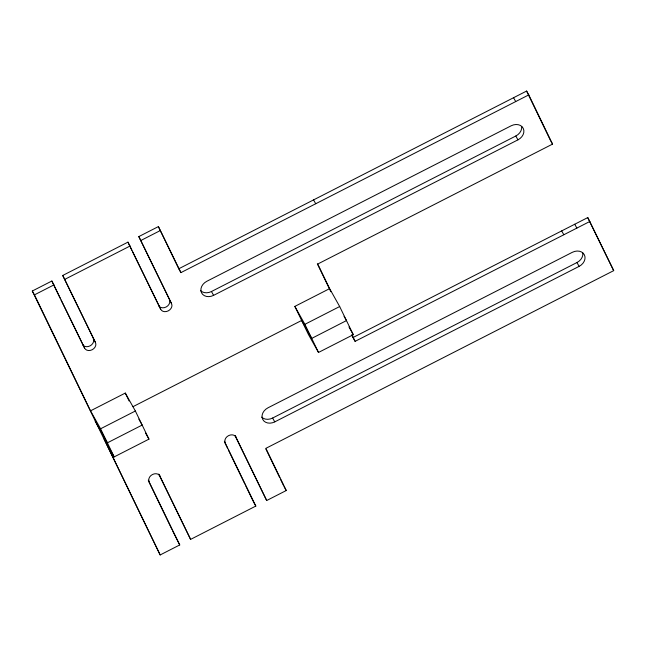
<?xml version="1.0" encoding="UTF-8"?>
<svg xmlns="http://www.w3.org/2000/svg" width="646" height="646" viewBox="0 0 646 646"><rect width="100%" height="100%" fill="white"/><g stroke="black" fill="none" stroke-linecap="round" stroke-linejoin="round"><path stroke-width="0.97" d="M148.289 480.148L179.733 544.949L160.168 554.946L32.3 291.015L51.866 281.018L84.602 348.129A6.105 4.877 -29.3 0 0 92.16 349.744A6.105 4.877 -29.3 0 0 95.471 342.574L62.735 275.462L127.956 242.145L160.692 309.248A6.105 4.877 -29.3 0 0 168.251 310.871A6.105 4.877 -29.3 0 0 171.561 303.701L138.825 236.589L158.391 226.593L180.928 272.612L528.767 94.897L552.548 144.106L317.735 264.028L329.63 288.625L339.675 306.535L353.289 334.693L318.502 352.458L308.441 334.523L294.842 306.398L329.63 288.625M32.3 291.015L34.456 294.859L54.022 284.862M64.891 279.306L130.112 245.989M140.981 240.433L160.547 230.436M158.391 226.593L178.772 268.768L526.603 91.054L528.767 94.897M200.535 290.595A9.771 7.8 -29.3 0 0 211.452 291.516L515.807 136.015A9.771 7.8 -29.3 0 0 521.685 126.511M213.608 295.351L517.955 139.851A9.771 7.8 -29.3 0 0 523.26 128.376A9.771 7.8 -29.3 0 0 511.164 125.792L206.809 281.293A9.771 7.8 -29.3 0 0 201.512 292.759A9.771 7.8 -29.3 0 0 213.608 295.351L211.452 291.516M34.456 294.859L90.513 410.84L125.3 393.067L135.369 411.009L148.96 439.135L114.172 456.9L104.111 438.965L160.168 554.946M132.987 406.673L301.642 320.456L311.711 338.399L346.474 320.594L344.035 316.249M90.513 410.84L100.582 428.782L135.369 411.009M294.842 306.398L304.896 324.308L339.675 306.535M351.666 334.846L352.974 337.543L587.763 217.581L613.7 270.634L265.869 448.348L286.251 490.524L266.685 500.521L235.265 436.123M352.974 337.543L355.114 341.346L589.919 221.433M261.695 417.122A9.771 7.8 -29.3 0 0 272.612 418.043L576.959 262.542A9.771 7.8 -29.3 0 0 582.845 253.046M274.76 421.878L579.115 266.378A9.771 7.8 -29.3 0 0 584.412 254.912A9.771 7.8 -29.3 0 0 572.316 252.32L267.969 407.82A9.771 7.8 -29.3 0 0 262.664 419.294A9.771 7.8 -29.3 0 0 274.76 421.878L272.612 418.043M158.738 474.091L190.602 539.394L255.816 506.076L224.38 441.275M550.82 141.03L552.548 144.106M613.7 270.634L587.763 217.581M513.562 97.724L515.718 101.567M574.714 224.251L576.878 228.095M515.807 136.015L517.955 139.851M561.673 230.913L563.813 234.724M576.959 262.542L579.115 266.378M313.56 199.905L315.716 203.748M348.977 326.997L353.289 334.693M178.772 268.768L180.928 272.612M284.095 486.68L286.251 490.524M138.825 236.589L171.561 303.701M235.249 435.719L266.685 500.521M132.761 252.085L160.692 309.248M253.66 502.225L255.816 506.076M138.809 419.092L142.16 425.068L107.381 442.841L95.156 421.055M62.735 275.462L95.471 342.574M145.6 433.151L148.96 439.135M159.158 474.592L190.602 539.394M61.039 299.994L84.602 348.129M179.733 544.949L172.765 531.157M526.603 91.054L550.384 140.263M352.135 335.201L355.114 341.346M317.339 263.81L330.809 291.685M304.896 324.308L318.502 352.458M265.877 448.986L279.758 477.701M280.622 479.502L283.659 485.784M127.956 242.145L131.889 250.277M224.396 441.678L227.449 448.001M228.321 449.81L244.923 484.153M245.795 485.962L253.224 501.328M125.3 393.067L129.119 400.98M51.866 281.018L60.167 298.186M148.742 481.456L171.893 529.357M100.582 428.782L114.172 456.9M93.315 338.73A6.105 4.877 -29.3 0 1 90.004 345.901A6.105 4.877 -29.3 0 1 82.446 344.278M169.397 299.849A6.105 4.877 -29.3 0 1 166.087 307.02A6.105 4.877 -29.3 0 1 158.528 305.405M225.244 442.809A6.105 4.877 -29.3 0 1 228.555 435.638A6.105 4.877 -29.3 0 1 236.113 437.253M149.153 481.682A6.105 4.877 -29.3 0 1 152.464 474.511A6.105 4.877 -29.3 0 1 160.022 476.134"/></g></svg>
